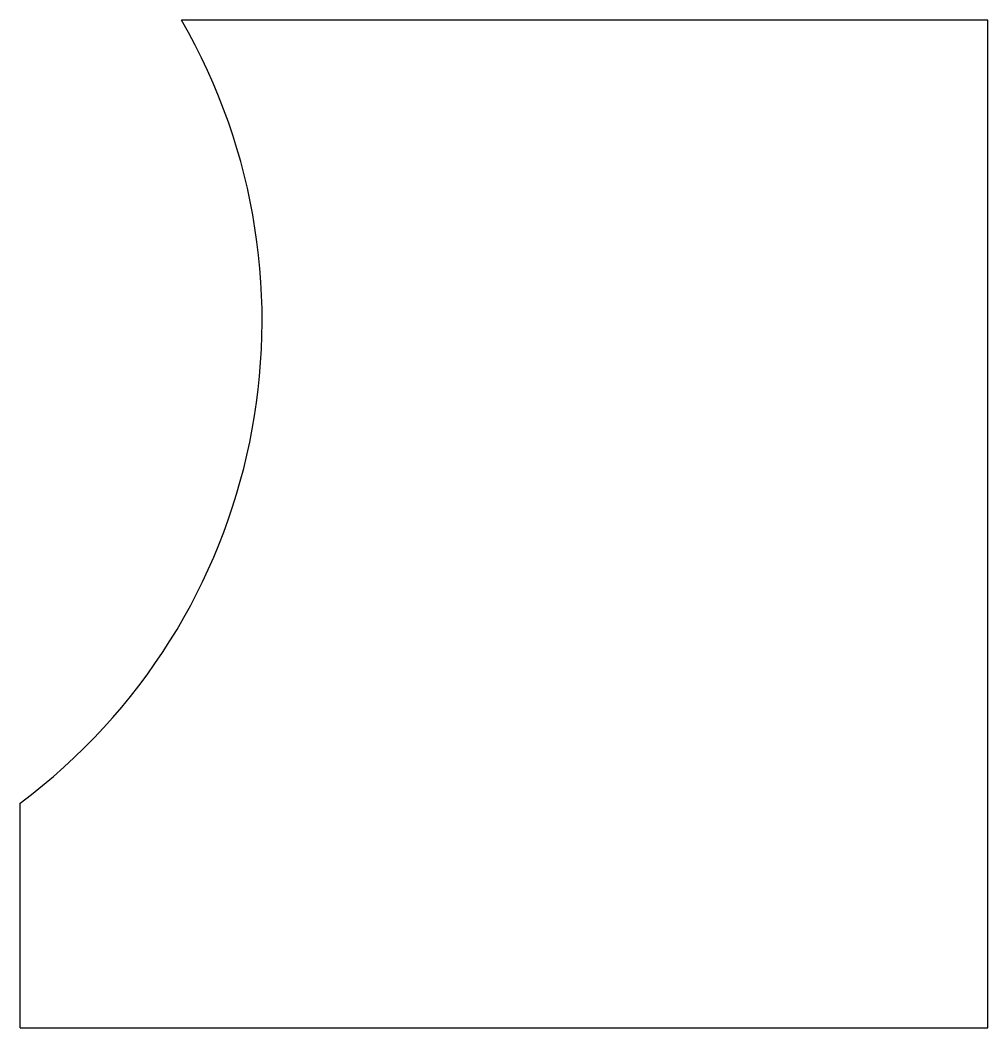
# Model space of a CAD drawing. Extents: x -40 to 200, y -199 to 51.
import ezdxf

# ---------------------------------------------------------------- set-up
doc = ezdxf.new("R2010")
doc.units = 0
doc.layers.add('VISIBLE', color=7, linetype='CONTINUOUS')

msp = doc.modelspace()

# ---------------------------------------------------------------- linework, layer by layer
at = {"layer": 'VISIBLE'}
for p, q in [((200, 50.83), (0, 50.83)), ((200, -199.17), (200, 50.83)), ((-40, -199.17), (-40, -143.4)), ((-40, -199.17), (200, -199.17))]:
    msp.add_line(p, q, dxfattribs=at)
msp.add_arc((-129.21, -23.79), 149.21, 306.7189, 30.0071, dxfattribs=at)

doc.saveas('drawing.dxf')
